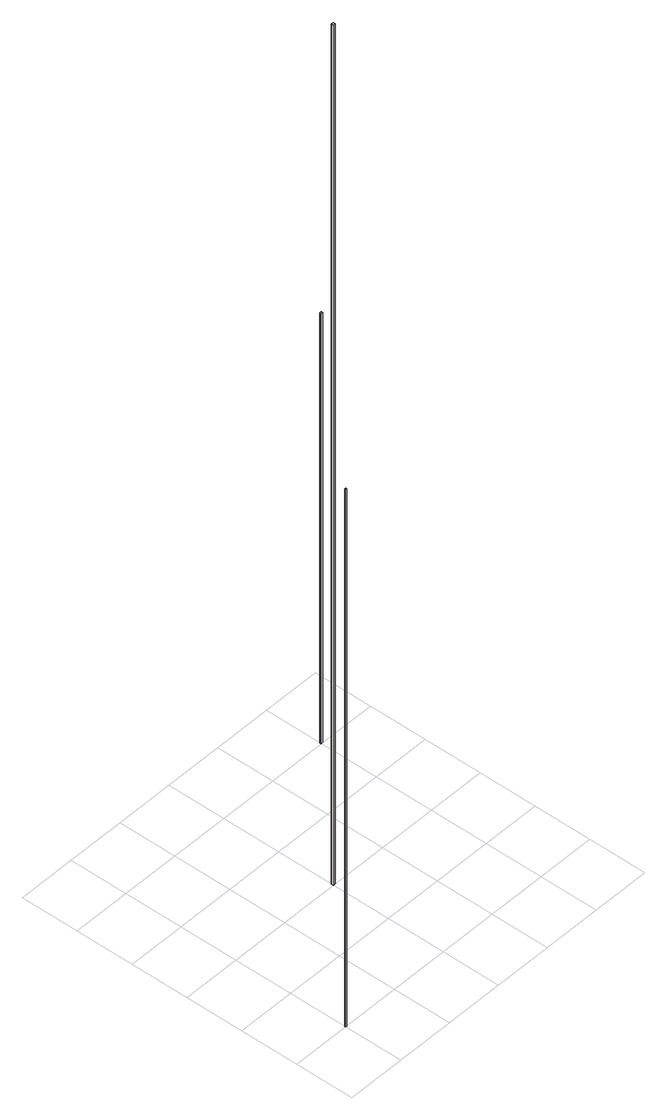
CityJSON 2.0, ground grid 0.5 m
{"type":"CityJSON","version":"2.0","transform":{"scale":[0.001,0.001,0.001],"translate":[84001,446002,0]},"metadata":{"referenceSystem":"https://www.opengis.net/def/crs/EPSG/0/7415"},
"CityObjects":{
"building1":{"type":"Building","attributes":{"bouwjaar":1980,"status":"Pand in gebruik","gebruiksdoel":"woonfunctie"},"geometry":[{"type":"Solid","lod":"2.2","boundaries":[[[[0,1,2,3]],[[4,5,6,7]],[[0,1,5,4]],[[1,2,6,5]],[[2,3,7,6]],[[3,0,4,7]]]]}]},
"building2":{"type":"Building","attributes":{"bouwjaar":1995,"status":"Pand in gebruik","gebruiksdoel":"kantoorfunctie"},"geometry":[{"type":"Solid","lod":"2.2","boundaries":[[[[8,9,10,11]],[[12,13,14,15]],[[8,9,13,12]],[[9,10,14,13]],[[10,11,15,14]],[[11,8,12,15]]]]}]},
"building3":{"type":"Building","attributes":{"bouwjaar":2010,"status":"Pand in gebruik","gebruiksdoel":"winkelfunctie"},"geometry":[{"type":"Solid","lod":"2.2","boundaries":[[[[16,17,18,19]],[[20,21,22,23]],[[16,17,21,20]],[[17,18,22,21]],[[18,19,23,22]],[[19,16,20,23]]]]}]}
},
"vertices":[
[0,0,0],[0,10,0],[10,10,0],[10,0,0],[0,0,5000],[0,10,5000],[10,10,5000],[10,0,5000],
[1000,1000,0],[1000,1020,0],[1020,1020,0],[1020,1000,0],[1000,1000,8000],[1000,1020,8000],[1020,1020,8000],[1020,1000,8000],
[2000,2000,0],[2000,2015,0],[2015,2015,0],[2015,2000,0],[2000,2000,4000],[2000,2015,4000],[2015,2015,4000],[2015,2000,4000]
]}
